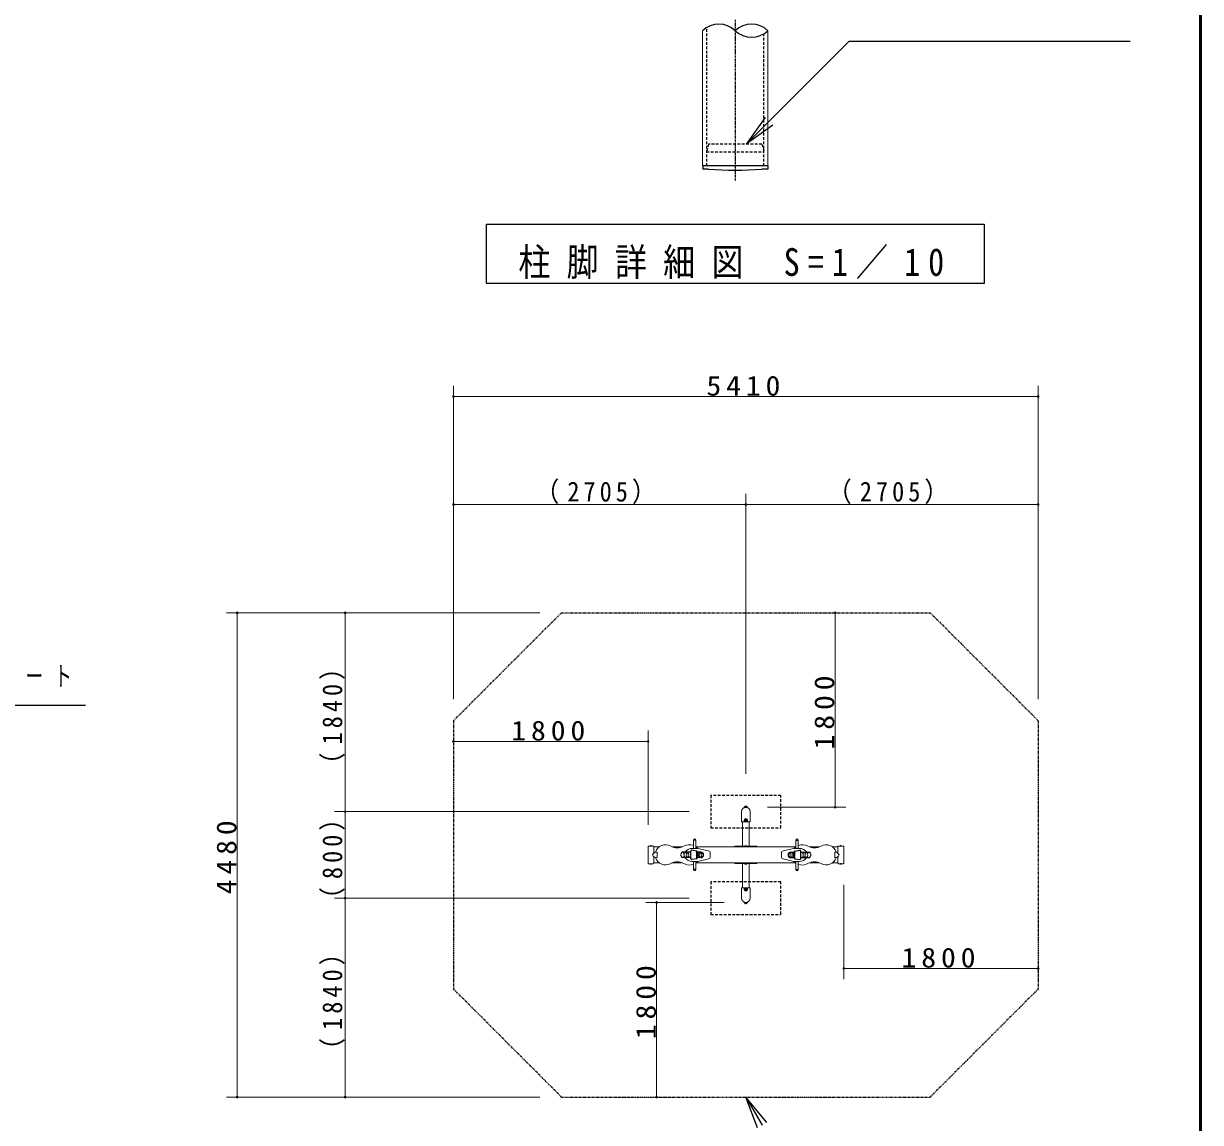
# Model space of a CAD drawing. Units: millimetres at full size, with parts at other scales. Extents: x -7816 to 0, y -1239 to 5340.
# Drawn here: x -2177 to 0, y 1073 to 3106 of the extents above; entities that cross this region are included whole.
import ezdxf

# ---------------------------------------------------------------- set-up
doc = ezdxf.new("R2010")
doc.units = ezdxf.units.MM
for name, pattern in [('USER2', [6, 3, -1, 1, -1]), ('USER3', [8, 3, -1, 1, -1, 1, -1]), ('USER4', [8, 5, -3])]:
    doc.linetypes.add(name, pattern=pattern)
for name, color, linetype, lineweight in [('A3図枠', 7, 'Continuous', 25), ('線', 2, 'Continuous', 25), ('補助', 2, 'Continuous', 13)]:
    doc.layers.add(name, color=color, linetype=linetype, lineweight=lineweight)
doc.styles.add('ＭＳ ゴシック', font='')
doc.styles.get('ＭＳ ゴシック').set_extended_font_data('MS Gothic')

# ---------------------------------------------------------------- blocks, each defined once
blk = doc.blocks.new('dimension_origin')
at = {"color": 0, "linetype": 'Continuous', "lineweight": -2}
blk.add_circle((0, 0), 1.25, dxfattribs=at)

msp = doc.modelspace()

# ---------------------------------------------------------------- linework, layer by layer
at = {"layer": 'A3図枠', "lineweight": 50}
msp.add_line((0, 0), (0, 5340), dxfattribs=at)
at = {"layer": '線', "color": 7, "lineweight": 13}
for p, q in [((-921.045, 2842.737), (-921.045, 3092.737)), ((-800.045, 2842.737), (-800.045, 3092.737)), ((-800.045, 2842.737), (-921.045, 2842.737)), ((-844, 1655.616), (-844, 1656.209)), ((-838.2, 1656.409), (-843.8, 1656.409)), ((-838, 1655.616), (-838, 1656.209)), ((-849, 1629.3), (-849, 1648)), ((-833, 1629.3), (-833, 1648)), ((-848.7, 1629), (-833.3, 1629)), ((-847.05, 1629), (-847.05, 1584.2)), ((-844, 1629), (-844, 1632)), ((-838, 1629), (-838, 1632)), ((-834.95, 1629), (-834.95, 1584.2)), ((-937.916, 1580), (-937.916, 1595.3)), ((-933.516, 1580), (-933.516, 1595.3)), ((-748.484, 1580), (-748.484, 1595.3)), ((-744.084, 1580), (-744.084, 1595.3)), ((-1022, 1583.4), (-1022, 1552.6)), ((-1021, 1584.4), (-1012.2, 1584.4)), ((-1011.2, 1583.4), (-1011.2, 1571.528)), ((-1011.2, 1583), (-1000.81, 1583)), ((-1005.32, 1563.828), (-1005.32, 1572.172)), ((-977.838, 1583), (-957.955, 1583)), ((-929.775, 1580), (-940.233, 1580)), ((-933.128, 1583), (-748.872, 1583)), ((-909.881, 1575.474), (-929.775, 1580)), ((-906.768, 1571.574), (-906.768, 1568)), ((-906.768, 1568), (-906.768, 1564.426)), ((-861, 1584.2), (-861, 1583)), ((-821, 1584.2), (-861, 1584.2)), ((-861, 1583), (-821, 1583)), ((-842.6, 1584.8), (-842.4, 1585)), ((-842.6, 1584.2), (-842.6, 1584.8)), ((-842.4, 1585), (-839.6, 1585)), ((-839.4, 1584.8), (-839.6, 1585)), ((-839.4, 1584.2), (-839.4, 1584.8)), ((-821, 1583), (-821, 1584.2)), ((-775.232, 1571.574), (-775.232, 1568)), ((-775.232, 1568), (-775.232, 1564.426)), ((-772.119, 1575.474), (-752.225, 1580)), ((-752.225, 1580), (-741.767, 1580)), ((-724.045, 1583), (-704.162, 1583)), ((-681.19, 1583), (-670.8, 1583)), ((-676.68, 1563.828), (-676.68, 1572.172)), ((-670.8, 1583.4), (-670.8, 1571.528)), ((-661, 1584.4), (-669.8, 1584.4)), ((-660, 1583.4), (-660, 1552.6)), ((-1021, 1551.6), (-1012.2, 1551.6)), ((-1011.2, 1564.472), (-1011.2, 1552.6)), ((-1011.2, 1553), (-1000.81, 1553)), ((-977.838, 1553), (-957.955, 1553)), ((-929.775, 1556), (-940.233, 1556)), ((-937.916, 1556), (-937.916, 1540.7)), ((-933.516, 1556), (-933.516, 1540.7)), ((-933.128, 1553), (-748.872, 1553)), ((-909.881, 1560.526), (-929.775, 1556)), ((-861, 1553), (-861, 1551.8)), ((-821, 1553), (-861, 1553)), ((-861, 1551.8), (-821, 1551.8)), ((-847.05, 1551.8), (-847.05, 1507)), ((-842.6, 1551.2), (-842.6, 1551.8)), ((-842.4, 1551), (-842.6, 1551.2)), ((-842.4, 1551), (-839.6, 1551)), ((-839.6, 1551), (-839.4, 1551.2)), ((-839.4, 1551.2), (-839.4, 1551.8)), ((-834.95, 1551.8), (-834.95, 1507)), ((-821, 1551.8), (-821, 1553)), ((-772.119, 1560.526), (-752.225, 1556)), ((-752.225, 1556), (-741.767, 1556)), ((-748.484, 1556), (-748.484, 1540.7)), ((-744.084, 1556), (-744.084, 1540.7)), ((-724.045, 1553), (-704.162, 1553)), ((-681.19, 1553), (-670.8, 1553)), ((-670.8, 1564.472), (-670.8, 1552.6)), ((-661, 1551.6), (-669.8, 1551.6)), ((-849, 1506.7), (-849, 1488)), ((-833.3, 1507), (-848.7, 1507)), ((-844, 1507), (-844, 1504)), ((-838, 1507), (-838, 1504)), ((-833, 1506.7), (-833, 1488)), ((-844, 1480.384), (-844, 1479.791)), ((-843.8, 1479.591), (-838.2, 1479.591)), ((-838, 1480.384), (-838, 1479.791))]:
    msp.add_line(p, q, dxfattribs=at)
at = {"layer": '線', "color": 4, "linetype": 'USER4'}
for p, q in [((-913.445, 2842.737), (-913.445, 3098.592)), ((-807.645, 2842.737), (-807.645, 3086.881)), ((-909.795, 2882.737), (-913.845, 2868.737)), ((-811.295, 2882.737), (-909.795, 2882.737)), ((-811.295, 2882.737), (-807.245, 2868.737)), ((-913.845, 2868.737), (-807.245, 2868.737)), ((-842.64, 1584.2), (-842.64, 1583)), ((-839.36, 1584.2), (-839.36, 1583)), ((-842.64, 1553), (-842.64, 1551.8)), ((-839.36, 1553), (-839.36, 1551.8))]:
    msp.add_line(p, q, dxfattribs=at)
at = {"layer": '線', "color": 20, "linetype": 'USER2'}
msp.add_line((-860.545, 3112.737), (-860.545, 2814.737), dxfattribs=at)
at = {"layer": '線'}
for p, q in [((-800.545, 2842.737), (-920.545, 2842.737)), ((-920.545, 2842.737), (-920.545, 2836.737)), ((-909.795, 2836.737), (-920.545, 2836.737)), ((-800.545, 2836.737), (-811.295, 2836.737)), ((-800.545, 2842.737), (-800.545, 2836.737)), ((-843.4, 1656.909), (-838.6, 1656.909)), ((-843.4, 1656.409), (-843.4, 1656.909)), ((-843.4, 1656.409), (-838.6, 1656.409)), ((-843.1, 1657.109), (-843.1, 1656.909)), ((-843.1, 1657.109), (-838.9, 1657.109)), ((-843.1, 1656.909), (-838.9, 1656.909)), ((-842, 1658.069), (-840, 1658.069)), ((-838.9, 1657.109), (-838.9, 1656.909)), ((-838.6, 1656.909), (-838.6, 1656.409)), ((-933.516, 1595.3), (-937.916, 1595.3)), ((-748.484, 1595.3), (-744.084, 1595.3)), ((-1017.15, 1584.5), (-1017.15, 1584.26)), ((-1017.15, 1584.5), (-1015.25, 1584.5)), ((-1015.25, 1584.5), (-1015.25, 1584.26)), ((-942.982, 1573), (-959.49, 1573)), ((-955.006, 1570.804), (-956.42, 1572.218)), ((-951.006, 1570.804), (-952.42, 1572.218)), ((-947.006, 1570.804), (-948.42, 1572.218)), ((-942.982, 1561.358), (-942.982, 1574.642)), ((-931.714, 1575.138), (-940.656, 1576.616)), ((-930.821, 1570.804), (-932.235, 1572.218)), ((-931.89, 1562), (-931.89, 1574)), ((-930.877, 1573), (-930.877, 1574.152)), ((-924.048, 1573), (-930.877, 1573)), ((-926.821, 1570.804), (-928.235, 1572.218)), ((-922.821, 1570.804), (-924.235, 1572.218)), ((-861, 1584.2), (-862.2, 1583)), ((-842.6, 1584.8), (-839.4, 1584.8)), ((-821, 1584.2), (-819.8, 1583)), ((-759.179, 1570.804), (-757.765, 1572.218)), ((-757.952, 1573), (-751.123, 1573)), ((-755.179, 1570.804), (-753.765, 1572.218)), ((-751.179, 1570.804), (-749.765, 1572.218)), ((-751.123, 1573), (-751.123, 1574.152)), ((-750.286, 1575.138), (-741.344, 1576.616)), ((-750.11, 1562), (-750.11, 1574)), ((-739.018, 1561.358), (-739.018, 1574.642)), ((-739.018, 1573), (-722.51, 1573)), ((-734.994, 1570.804), (-733.58, 1572.218)), ((-730.994, 1570.804), (-729.58, 1572.218)), ((-726.994, 1570.804), (-725.58, 1572.218)), ((-666.75, 1584.5), (-666.75, 1584.26)), ((-664.85, 1584.5), (-666.75, 1584.5)), ((-664.85, 1584.5), (-664.85, 1584.26)), ((-1017.15, 1551.5), (-1017.15, 1551.74)), ((-1017.15, 1551.5), (-1015.25, 1551.5)), ((-1015.25, 1551.5), (-1015.25, 1551.74)), ((-942.982, 1563), (-959.49, 1563)), ((-954.958, 1565.196), (-953.544, 1563.782)), ((-950.958, 1565.196), (-949.544, 1563.782)), ((-946.958, 1565.196), (-945.544, 1563.782)), ((-931.714, 1560.862), (-940.656, 1559.384)), ((-930.877, 1561.848), (-930.877, 1563)), ((-924.048, 1563), (-930.877, 1563)), ((-930.773, 1565.196), (-929.359, 1563.782)), ((-926.773, 1565.196), (-925.359, 1563.782)), ((-922.773, 1565.196), (-921.359, 1563.782)), ((-861, 1551.8), (-862.2, 1553)), ((-842.6, 1551.2), (-839.4, 1551.2)), ((-821, 1551.8), (-819.8, 1553)), ((-759.227, 1565.196), (-760.641, 1563.782)), ((-757.952, 1563), (-751.123, 1563)), ((-755.227, 1565.196), (-756.641, 1563.782)), ((-751.227, 1565.196), (-752.641, 1563.782)), ((-751.123, 1561.848), (-751.123, 1563)), ((-750.286, 1560.862), (-741.344, 1559.384)), ((-739.018, 1563), (-722.51, 1563)), ((-735.042, 1565.196), (-736.456, 1563.782)), ((-731.042, 1565.196), (-732.456, 1563.782)), ((-727.042, 1565.196), (-728.456, 1563.782)), ((-666.75, 1551.5), (-666.75, 1551.74)), ((-664.85, 1551.5), (-666.75, 1551.5)), ((-664.85, 1551.5), (-664.85, 1551.74)), ((-933.516, 1540.7), (-937.916, 1540.7)), ((-748.484, 1540.7), (-744.084, 1540.7)), ((-843.4, 1479.091), (-843.4, 1479.591)), ((-838.6, 1479.591), (-843.4, 1479.591)), ((-838.6, 1479.091), (-843.4, 1479.091)), ((-843.1, 1478.891), (-843.1, 1479.091)), ((-838.9, 1479.091), (-843.1, 1479.091)), ((-838.9, 1478.891), (-843.1, 1478.891)), ((-840, 1477.931), (-842, 1477.931)), ((-838.9, 1478.891), (-838.9, 1479.091)), ((-838.6, 1479.591), (-838.6, 1479.091))]:
    msp.add_line(p, q, dxfattribs=at)
at = {"layer": '線', "linetype": 'USER3'}
for p, q in [((-1382, 1816), (-1182, 2016)), ((-1182, 2016), (-500, 2016)), ((-500, 2016), (-300, 1816)), ((-1382, 1816), (-1382, 1320)), ((-300, 1816), (-300, 1320)), ((-1182, 1120), (-1382, 1320)), ((-300, 1320), (-500, 1120)), ((-1182, 1120), (-500, 1120))]:
    msp.add_line(p, q, dxfattribs=at)
at = {"layer": '線', "color": 4, "linetype": 'USER4'}
for points in [[(-906, 1618), (-776, 1618), (-776, 1678), (-906, 1678)], [(-906, 1458), (-776, 1458), (-776, 1518), (-906, 1518)]]:
    msp.add_lwpolyline(points, close=True, dxfattribs=at)
at = {"layer": '線'}
for points in [[(-841.462, 1632.8), (-841.924, 1632), (-841.462, 1631.2), (-840.538, 1631.2), (-840.076, 1632), (-840.538, 1632.8)], [(-840.538, 1503.2), (-840.076, 1504), (-840.538, 1504.8), (-841.462, 1504.8), (-841.924, 1504), (-841.462, 1503.2)]]:
    msp.add_lwpolyline(points, close=True, dxfattribs=at)
for centre, radius in [((-841, 1632), 2.4), ((-841, 1632), 2.1), ((-841, 1632), 1), ((-841, 1504), 2.4), ((-841, 1504), 2.1), ((-841, 1504), 1)]:
    msp.add_circle(centre, radius, dxfattribs=at)
for centre, radius, start, end in [((-890.795, 3061.334), 43.603, 46.07099, 133.92901), ((-830.295, 3061.334), 43.603, 46.07099, 133.92901), ((-830.295, 3124.139), 43.603, 226.07099, 313.92901), ((-860.545, 3442.127), 607.391, 265.34909, 274.65091), ((-841, 1655.813), 2.468, 113.90552, 148.31866), ((-841, 1655.813), 2.468, 31.68134, 66.09448), ((-1016.2, 1573.239), 11.301, 85.17794, 94.82206), ((-946.083, 1563.661), 16.339, 145.13955, 164.5993), ((-946.083, 1572.339), 16.339, 195.4007, 214.86045), ((-953.544, 1566.61), 2, 135.97846, 225), ((-956.42, 1569.39), 2, 315.97846, 45), ((-949.544, 1566.61), 2, 135.97846, 225), ((-952.42, 1569.39), 2, 315.97846, 45), ((-945.544, 1566.61), 2, 135.97846, 225), ((-948.42, 1569.39), 2, 315.97846, 45), ((-940.982, 1574.642), 2, 80.61809, 180), ((-936.106, 1568), 7.235, 305.64521, 54.35479), ((-931.877, 1574.152), 1, 0, 80.61809), ((-929.359, 1566.61), 2, 135.97846, 225), ((-932.235, 1569.39), 2, 315.97846, 45), ((-925.359, 1566.61), 2, 135.97846, 225), ((-928.235, 1569.39), 2, 315.97846, 45), ((-924.048, 1568), 5, 270, 90), ((-921.359, 1566.61), 2, 135.97846, 225), ((-924.235, 1569.39), 2, 315.97846, 45), ((-757.952, 1568), 5, 90, 270), ((-757.765, 1569.39), 2, 135, 224.02154), ((-760.641, 1566.61), 2, 315, 44.02154), ((-753.765, 1569.39), 2, 135, 224.02154), ((-756.641, 1566.61), 2, 315, 44.02154), ((-745.894, 1568), 7.235, 125.64521, 234.35479), ((-749.765, 1569.39), 2, 135, 224.02154), ((-752.641, 1566.61), 2, 315, 44.02154), ((-750.123, 1574.152), 1, 99.38191, 180), ((-741.018, 1574.642), 2, 0, 99.38191), ((-733.58, 1569.39), 2, 135, 224.02154), ((-736.456, 1566.61), 2, 315, 44.02154), ((-729.58, 1569.39), 2, 135, 224.02154), ((-732.456, 1566.61), 2, 315, 44.02154), ((-725.58, 1569.39), 2, 135, 224.02154), ((-728.456, 1566.61), 2, 315, 44.02154), ((-735.917, 1563.661), 16.339, 15.4007, 34.86045), ((-735.917, 1572.339), 16.339, 325.13955, 344.5993), ((-665.8, 1573.239), 11.301, 85.17794, 94.82206), ((-1016.2, 1562.761), 11.301, 265.17794, 274.82206), ((-940.982, 1561.358), 2, 180, 279.38191), ((-931.877, 1561.848), 1, 279.38191, 0), ((-750.123, 1561.848), 1, 180, 260.61809), ((-741.018, 1561.358), 2, 260.61809, 0), ((-665.8, 1562.761), 11.301, 265.17794, 274.82206), ((-841, 1480.187), 2.468, 211.68134, 246.09448), ((-841, 1480.187), 2.468, 293.90552, 328.31866)]:
    msp.add_arc(centre, radius, start, end, dxfattribs=at)
at = {"layer": '線', "color": 7, "lineweight": 13}
for centre, radius, start, end in [((-841, 1648), 8, 0, 180), ((-844.3, 1655.616), 0.3, 293.73074, 0), ((-843.8, 1656.209), 0.2, 90, 180), ((-838.2, 1656.209), 0.2, 0, 90), ((-837.7, 1655.616), 0.3, 180, 246.26926), ((-841, 1632), 3, 0, 180), ((-848.7, 1629.3), 0.3, 180, 270), ((-833.3, 1629.3), 0.3, 270, 0), ((-935.716, 1595.3), 2.2, 0, 180), ((-746.284, 1595.3), 2.2, 0, 180), ((-1021, 1583.4), 1, 90, 180), ((-1006.442, 1565.472), 7.701, 88.95601, 160.83906), ((-1006.442, 1570.528), 7.701, 199.16094, 271.04399), ((-1012.2, 1583.4), 1, 0, 90), ((-989.526, 1566.961), 19.61, 61.05321, 161.54096), ((-1006.32, 1572.172), 1, 0, 88.95601), ((-967.896, 1605.179), 24.305, 240.03919, 299.96081), ((-945.314, 1566.003), 20.914, 69.2862, 119.96081), ((-940.188, 1563.661), 16.339, 89.84247, 145.13955), ((-945.314, 1566.003), 20.914, 42.01152, 55.66094), ((-910.768, 1571.574), 4, 0, 77.18319), ((-771.232, 1571.574), 4, 102.81681, 180), ((-736.686, 1566.003), 20.914, 124.33906, 137.98848), ((-736.686, 1566.003), 20.914, 60.03919, 110.7138), ((-741.812, 1563.661), 16.339, 34.86045, 90.15753), ((-714.104, 1605.179), 24.305, 240.03919, 299.96081), ((-692.474, 1566.961), 19.61, 18.45904, 118.94679), ((-675.68, 1572.172), 1, 91.04399, 180), ((-675.558, 1565.472), 7.701, 19.16094, 91.04399), ((-675.558, 1570.528), 7.701, 268.95601, 340.83906), ((-669.8, 1583.4), 1, 90, 180), ((-661, 1583.4), 1, 0, 90), ((-1021, 1552.6), 1, 180, 270), ((-1012.2, 1552.6), 1, 270, 0), ((-989.526, 1569.039), 19.61, 198.45904, 298.94679), ((-1006.32, 1563.828), 1, 271.04399, 0), ((-967.896, 1530.821), 24.305, 60.03919, 119.96081), ((-945.314, 1569.997), 20.914, 240.03919, 290.7138), ((-940.188, 1572.339), 16.339, 214.86045, 270.15753), ((-945.314, 1569.997), 20.914, 304.33906, 317.98848), ((-910.768, 1564.426), 4, 282.81681, 0), ((-771.232, 1564.426), 4, 180, 257.18319), ((-736.686, 1569.997), 20.914, 222.01152, 235.66094), ((-736.686, 1569.997), 20.914, 249.2862, 299.96081), ((-741.812, 1572.339), 16.339, 269.84247, 325.13955), ((-714.104, 1530.821), 24.305, 60.03919, 119.96081), ((-692.474, 1569.039), 19.61, 241.05321, 341.54096), ((-675.68, 1563.828), 1, 180, 268.95601), ((-669.8, 1552.6), 1, 180, 270), ((-661, 1552.6), 1, 270, 0), ((-935.716, 1540.7), 2.2, 180, 0), ((-746.284, 1540.7), 2.2, 180, 0), ((-848.7, 1506.7), 0.3, 90, 180), ((-841, 1504), 3, 180, 0), ((-833.3, 1506.7), 0.3, 0, 90), ((-841, 1488), 8, 180, 0), ((-844.3, 1480.384), 0.3, 0, 66.26926), ((-837.7, 1480.384), 0.3, 113.73074, 180), ((-843.8, 1479.791), 0.2, 180, 270), ((-838.2, 1479.791), 0.2, 270, 0)]:
    msp.add_arc(centre, radius, start, end, dxfattribs=at)
at = {"layer": '補助', "lineweight": 25}
for p, q in [((-798.118, 2925.163), (-650.045, 3073.237)), ((-650.045, 3073.237), (-630.045, 3073.237)), ((-630.045, 3073.237), (-129.993, 3073.237)), ((-805.189, 2932.234), (-840.545, 2882.737)), ((-840.545, 2882.737), (-798.118, 2925.163)), ((-791.047, 2918.092), (-840.545, 2882.737)), ((-2488, 1845), (-2062.838, 1845)), ((-819.66, 1063.038), (-841, 1120)), ((-802.34, 1073.038), (-841, 1120)), ((-841, 1120), (-811, 1068.038))]:
    msp.add_line(p, q, dxfattribs=at)
at = {"layer": '補助'}
for p, q in [((-1382, 1856), (-1382, 2436)), ((-300, 1856), (-300, 2436)), ((-1382, 2416), (-300, 2416)), ((-1382, 1856), (-1382, 2236)), ((-841, 1718), (-841, 2236)), ((-841, 1718), (-841, 2236)), ((-300, 1856), (-300, 2236)), ((-1382, 2216), (-841, 2216)), ((-841, 2216), (-300, 2216)), ((-1222, 2016), (-1802, 2016)), ((-1782, 1120), (-1782, 2016)), ((-1222, 2016), (-1602, 2016)), ((-1582, 1648), (-1582, 2016)), ((-676, 2016), (-676, 1656)), ((-1022, 1623.4), (-1022, 1798)), ((-1382, 1778), (-1022, 1778)), ((-801, 1656), (-656, 1656)), ((-946, 1648), (-1602, 1648)), ((-946, 1648), (-1602, 1648)), ((-1582, 1488), (-1582, 1648)), ((-862.2, 1583), (-861, 1583)), ((-862, 1583), (-862, 1583.2)), ((-861.7, 1583.5), (-861, 1583.5)), ((-861.5, 1583), (-861.5, 1583.7)), ((-861.2, 1584), (-861, 1584)), ((-861, 1583), (-861, 1584.2)), ((-821, 1583), (-821, 1584.2)), ((-821, 1584), (-820.8, 1584)), ((-821, 1583.5), (-820.3, 1583.5)), ((-821, 1583), (-819.8, 1583)), ((-820.5, 1583), (-820.5, 1583.7)), ((-820, 1583), (-820, 1583.2)), ((-862.2, 1553), (-861, 1553)), ((-862, 1552.8), (-862, 1553)), ((-861.7, 1552.5), (-861, 1552.5)), ((-861.5, 1552.3), (-861.5, 1553)), ((-861.2, 1552), (-861, 1552)), ((-861, 1551.8), (-861, 1553)), ((-821, 1553), (-819.8, 1553)), ((-821, 1551.8), (-821, 1553)), ((-821, 1552.5), (-820.3, 1552.5)), ((-821, 1552), (-820.8, 1552)), ((-820.5, 1552.3), (-820.5, 1553)), ((-820, 1552.8), (-820, 1553)), ((-660, 1512.6), (-660, 1338)), ((-946, 1488), (-1602, 1488)), ((-946, 1488), (-1602, 1488)), ((-1582, 1120), (-1582, 1488)), ((-881, 1480), (-1026, 1480)), ((-1006, 1120), (-1006, 1480)), ((-300, 1358), (-660, 1358)), ((-1222, 1120), (-1802, 1120)), ((-1222, 1120), (-1602, 1120))]:
    msp.add_line(p, q, dxfattribs=at)
at = {"layer": '補助', "lineweight": 25}
msp.add_lwpolyline([(-1321.089, 2734.737), (-400, 2734.737), (-400, 2624.738), (-1321.089, 2624.738)], close=True, dxfattribs=at)

# ---------------------------------------------------------------- block references
at = {"layer": '補助', "xscale": 1.33, "yscale": 1.33}
for p in [(-1382, 2416), (-1382, 2216), (-841, 2216), (-1382, 1778), (-660, 1358)]:
    msp.add_blockref('dimension_origin', p, dxfattribs=at)
for p, rotation in [((-300, 2416), 180), ((-841, 2216), 180), ((-300, 2216), 180), ((-1782, 2016), 270), ((-1582, 2016), 270), ((-676, 2016), 270), ((-1022, 1778), 180), ((-676, 1656), 90), ((-1582, 1648), 90), ((-1582, 1648), 270), ((-1582, 1488), 90), ((-1582, 1488), 270), ((-1006, 1480), 270), ((-300, 1358), 180), ((-1782, 1120), 90), ((-1582, 1120), 90), ((-1006, 1120), 90)]:
    msp.add_blockref('dimension_origin', p, dxfattribs=dict(at, rotation=rotation))

# ---------------------------------------------------------------- texts
at = {"layer": '補助', "style": 'ＭＳ ゴシック'}
for s, insert, char_height, attachment_point in [('\\T1.5;\\W0.85;柱脚詳細図\\~S=1／10', (-860.545, 2633.071), 51.32, 8), ('\\T1.33;\\W1.1;5410', (-841, 2417), 36.66, 8), ('\\T1.33;\\W0.9;（2705）', (-1111.5, 2217), 36.66, 8), ('\\T1.33;\\W0.9;（2705）', (-570.5, 2217), 36.66, 8), ('\\T1.64;\\W0.65;均しコンクリート', (-2493.5, 1917.5), 36.66, 1), ('\\T1.33;\\W1.1;1800', (-1202, 1779), 36.66, 8), ('\\T1.33;\\W1.1;1800', (-480, 1359), 36.66, 8)]:
    msp.add_mtext(s, dxfattribs=dict(at, insert=insert, char_height=char_height, attachment_point=attachment_point))
at = {"layer": '補助', "char_height": 36.66, "attachment_point": 8, "rotation": 90, "style": 'ＭＳ ゴシック'}
for s, insert in [('\\T1.33;\\W0.9;（1840）', (-1583, 1832)), ('\\T1.33;\\W1.1;1800', (-677, 1836)), ('\\T1.33;\\W1.1;4480', (-1783, 1568)), ('\\T1.33;\\W0.9;（800）', (-1583, 1568)), ('\\T1.33;\\W0.9;（1840）', (-1583, 1304)), ('\\T1.33;\\W1.1;1800', (-1007, 1300))]:
    msp.add_mtext(s, dxfattribs=dict(at, insert=insert))

doc.saveas('drawing.dxf')
